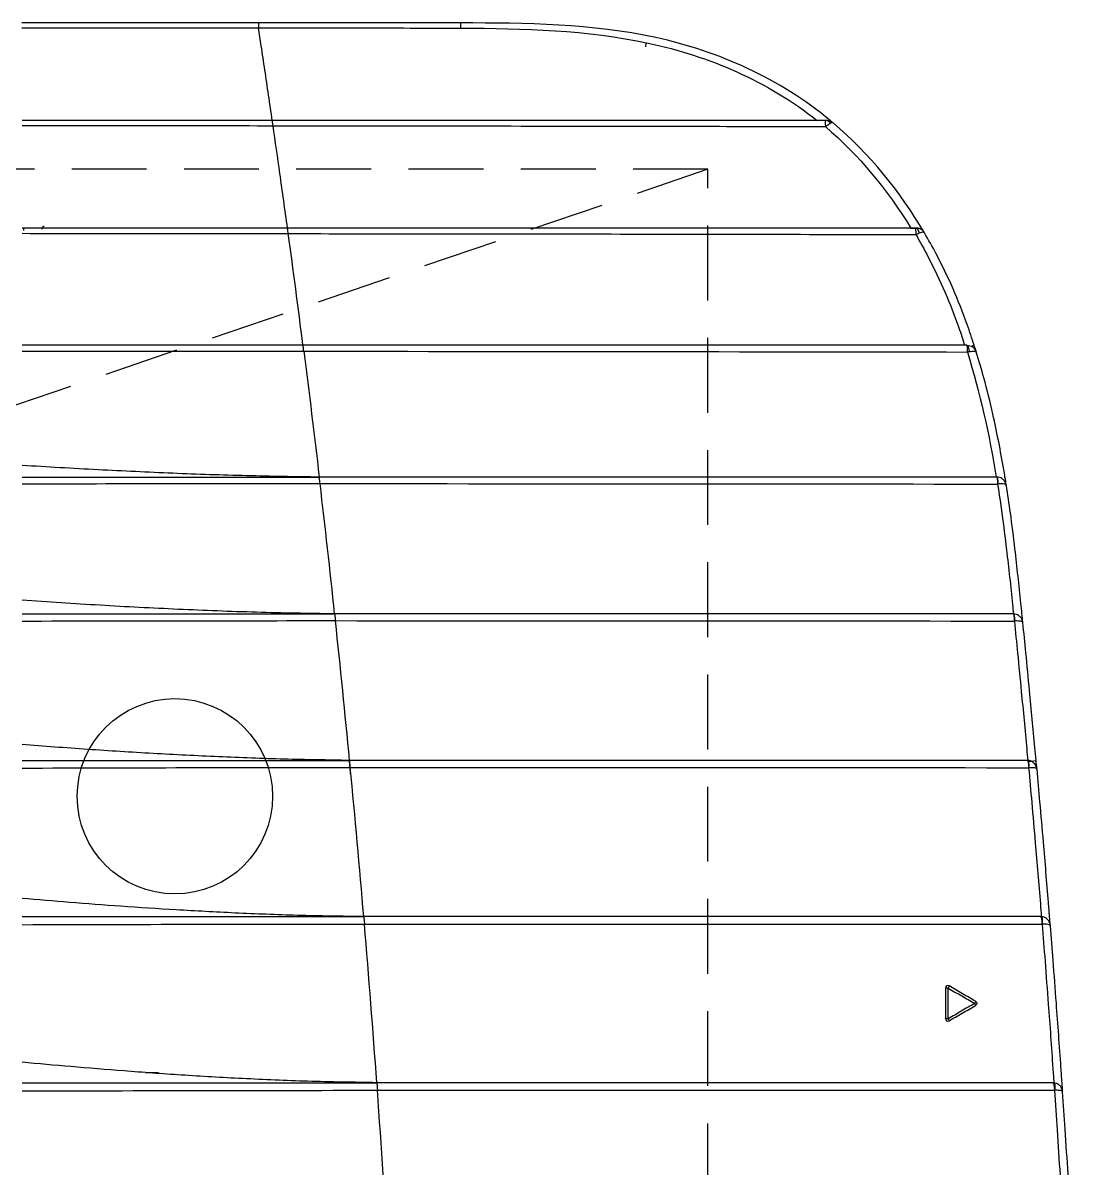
# Model space of a CAD drawing. Header units: inches. Extents: x 4000 to 56200, y 2703 to 36422.
# Drawn here: x 42906.8 to 43012, y 17929.4 to 18044.2 of the extents above; entities that cross this region are included whole.
import ezdxf

# ---------------------------------------------------------------- set-up
doc = ezdxf.new("R2010")
doc.units = ezdxf.units.IN
doc.header["$LTSCALE"] = 30
doc.header["$MEASUREMENT"] = 0
doc.linetypes.add('HIDDEN', pattern=[0.375, 0.25, -0.125])
doc.layers.add('06-LIGHT', color=4, linetype='Continuous')

# ---------------------------------------------------------------- blocks, each defined once
blk = doc.blocks.new('1370')
at = {"color": 8}
for p, q in [((17169.17, 18042.11), (17169.16, 18041.79)), ((17131.73, 18023.61), (17131.72, 18023.61)), ((17196.26, 18023.61), (17196.26, 18023.61)), ((17124.89, 18011.86), (17124.88, 18011.86)), ((17207.4, 17970.24), (17207.4, 17970.24)), ((17208.74, 17954.58), (17208.74, 17954.58))]:
    blk.add_line(p, q, dxfattribs=at)
at = {"color": 1, "linetype": 'HIDDEN'}
blk.add_line((17175.4, 18029.5), (15882.63, 17588.85), dxfattribs=at)
blk.add_lwpolyline([(17175.4, 17588.85), (17175.4, 18029.5), (15882.63, 18029.5), (15882.63, 17588.85)], close=True, dxfattribs=at)
at = {"color": 8, "ltscale": 5}
blk.add_circle((17121.98, 17966.64), 9.79, dxfattribs=at)
at = {"color": 8}
for centre, start, end in [((17199.44, 17947.42), 60, 180), ((17199.44, 17944.35), 180, 300)]:
    blk.add_arc(centre, 0.245, start, end, dxfattribs=at)
at = {"color": 8, "extrusion": (0, 0, -1)}
blk.add_arc((-17202.1, 17945.88), 0.245, 120, 240, dxfattribs=at)
at = {"color": 8, "extrusion": (-1.34547e-29, 5.49329e-14, -1)}
for centre, major_axis, ratio, start_param, end_param in [((17187.14, 18033.6), (0, 0.783), 0.036559, 0, 1.335493), ((17106.86, 18023.56), (0, 0.588), 0.028131, 4.389048, 4.795946), ((17205.99, 17984.15), (0, 0.783), 0.139682, 0, 1.489865)]:
    blk.add_ellipse(centre, major_axis=major_axis, ratio=ratio, start_param=start_param, end_param=end_param, dxfattribs=at)
at = {"color": 8, "extrusion": (0, 0, -1)}
for centre, major_axis, ratio, start_param, end_param in [((17187.31, 18033.6), (0, -0.783), 0.561889, 3.141593, 4.019869), ((17106.87, 18023.56), (0.004, 0.588), 0.025903, 4.388882, 4.795863), ((17108.87, 18023.74), (-0.183, -0.23), 0.183787, 0, 1.840109), ((17196.18, 18022.83), (0, 0.783), 0.065781, 0, 1.396113), ((17196.26, 18022.83), (0, -0.783), 0.414276, 3.141593, 4.358439), ((17201.32, 18011.08), (0, 0.783), 0.09375, 0, 1.435998), ((17201.36, 18011.08), (0, 0.783), 0.265872, 0, 1.386436), ((17204.34, 17997.86), (0, 0.783), 0.119511, 0, 1.46681), ((17204.34, 17997.86), (0, -0.783), 0.145746, 3.141593, 4.60462), ((17206, 17984.15), (-0.032, -0.783), 0.136296, 3.141375, 4.62578), ((17207.4, 17969.46), (0, 0.783), 0.154906, 0, 1.508803), ((17207.42, 17969.46), (-0.051, -0.782), 0.150698, 3.141251, 4.640541), ((17208.74, 17953.79), (0, 0.783), 0.165536, 0, 1.525516), ((17208.76, 17953.79), (-0.066, -0.781), 0.161273, 3.141146, 4.653318), ((17199.44, 17947.42), (-0.122, -0.212), 0.132331, 3.141593, 4.640625), ((17199.44, 17947.42), (0.245, 0), 0.003943, 1.420068, 3.141593), ((17202.1, 17945.88), (-0.122, -0.212), 0.142468, 3.141593, 4.649076), ((17202.1, 17945.88), (0.122, -0.212), 0.126416, 4.804016, 6.283185), ((17199.44, 17944.35), (-0.245, 0), 0.028867, 4.561673, 6.283185), ((17199.44, 17944.35), (0.122, -0.212), 0.116341, 4.812344, 6.283185), ((17209.98, 17937.15), (0, 0.783), 0.172581, 0, 1.539295), ((17210, 17937.14), (-0.08, -0.779), 0.16865, 3.141053, 4.663501)]:
    blk.add_ellipse(centre, major_axis=major_axis, ratio=ratio, start_param=start_param, end_param=end_param, dxfattribs=at)
at = {"color": 8}
for points, degree in [([(17130.36, 18044.17), (17122.46, 18044.17), (17114.56, 18044.17), (17106.65, 18044.17)], 3), ([(17130.36, 18044.17), (17130.36, 18044.17), (17130.36, 18043.97), (17130.36, 18043.67)], 3), ([(17150.6, 18044.17), (17150.61, 18044.17), (17150.61, 18043.96), (17150.61, 18043.65)], 3), ([(17131.75, 18034.38), (17123.38, 18034.38), (17115.02, 18034.38), (17106.66, 18034.38)], 3), ([(17131.75, 18034.38), (17131.74, 18034.38)], 1), ([(17187.17, 18033.78), (17190.54, 18030.9), (17193.39, 18027.41), (17195.75, 18023.61)], 3), ([(17197.09, 18023.13), (17194.66, 18027.28), (17191.59, 18031.07), (17187.94, 18034.15)], 3), ([(17133.27, 18023.61), (17124.4, 18023.61), (17115.53, 18023.61), (17106.66, 18023.61)], 3), ([(17106.84, 18023.38), (17106.85, 18023.38), (17106.85, 18023.38), (17106.86, 18023.38)], 3), ([(17133.27, 18023.61), (17133.27, 18023.61)], 1), ([(17134.82, 18011.86), (17134.34, 18015.65), (17133.85, 18019.4), (17133.35, 18023.05)], 3), ([(17196.23, 18022.96), (17196.34, 18023.01), (17196.46, 18023.06), (17196.56, 18023.1)], 3), ([(17134.82, 18011.86), (17125.44, 18011.86), (17116.05, 18011.86), (17106.66, 18011.86)], 3), ([(17134.82, 18011.86), (17134.82, 18011.86)], 1), ([(17201.32, 18011.86), (17179.19, 18011.86), (17157.02, 18011.86), (17134.82, 18011.86)], 3), ([(17201.36, 18011.86), (17201.35, 18011.86), (17201.34, 18011.86), (17201.32, 18011.86)], 3), ([(17202.07, 18011.86), (17202.07, 18011.85), (17201.98, 18011.81), (17201.81, 18011.75)], 3), ([(17106.66, 18011.25), (17116.08, 18011.26), (17125.49, 18011.26), (17134.91, 18011.26)], 3), ([(17134.91, 18011.26), (17135.43, 18007.12), (17135.95, 18002.89), (17136.45, 17998.64)], 3), ([(17134.91, 18011.26), (17157.1, 18011.24), (17179.27, 18011.22), (17201.4, 18011.18)], 3), ([(17201.4, 18011.18), (17201.45, 18011.2), (17201.51, 18011.21), (17201.56, 18011.22)], 3), ([(17201.4, 18011.18), (17202.68, 18007.1), (17203.6, 18002.88), (17204.29, 17998.64)], 3), ([(17106.66, 17998.64), (17114.55, 17998.64), (17122.44, 17998.64), (17130.32, 17998.64)], 3), ([(17106.66, 17997.97), (17116.62, 17997.99), (17126.58, 17998), (17136.53, 17997.99)], 3), ([(17130.32, 17998.64), (17131.25, 17998.64), (17132.17, 17998.64), (17133.1, 17998.64)], 3), ([(17133.1, 17998.64), (17134.22, 17998.64), (17135.33, 17998.64), (17136.45, 17998.64)], 3), ([(17136.45, 17998.64), (17136.45, 17998.64)], 1), ([(17204.34, 17998.64), (17181.77, 17998.64), (17159.13, 17998.64), (17136.45, 17998.64)], 3), ([(17137.99, 17984.93), (17137.53, 17989.31), (17137.04, 17993.69), (17136.53, 17997.99)], 3), ([(17136.53, 17997.99), (17159.21, 17997.98), (17181.86, 17997.97), (17204.43, 17997.94)], 3), ([(17204.34, 17998.64), (17204.34, 17998.64), (17204.34, 17998.64), (17204.34, 17998.64)], 3), ([(17205.3, 17997.81), (17205.26, 17998.09), (17205.22, 17998.36), (17205.17, 17998.64)], 3), ([(17204.43, 17997.94), (17204.44, 17997.94), (17204.45, 17997.94), (17204.46, 17997.94)], 3), ([(17106.66, 17984.93), (17112.22, 17984.93), (17117.78, 17984.93), (17123.33, 17984.93)], 3), ([(17106.66, 17984.21), (17117.14, 17984.24), (17127.61, 17984.25), (17138.07, 17984.25)], 3), ([(17123.33, 17984.93), (17124.41, 17984.93), (17125.48, 17984.93), (17126.56, 17984.93)], 3), ([(17126.56, 17984.93), (17130.37, 17984.93), (17134.18, 17984.93), (17137.99, 17984.93)], 3), ([(17137.99, 17984.93), (17137.99, 17984.93)], 1), ([(17205.99, 17984.93), (17183.41, 17984.93), (17160.72, 17984.93), (17137.99, 17984.93)], 3), ([(17139.49, 17970.24), (17139.04, 17974.92), (17138.57, 17979.61), (17138.07, 17984.25)], 3), ([(17138.07, 17984.25), (17160.81, 17984.24), (17183.51, 17984.23), (17206.1, 17984.21)], 3), ([(17206.03, 17984.93), (17206.02, 17984.93), (17206, 17984.93), (17205.99, 17984.93)], 3), ([(17206.1, 17984.21), (17206.1, 17984.21), (17206.1, 17984.21), (17206.11, 17984.21)], 3), ([(17106.66, 17970.24), (17112.66, 17970.24), (17118.65, 17970.24), (17124.64, 17970.24)], 3), ([(17106.66, 17969.47), (17117.64, 17969.51), (17128.61, 17969.53), (17139.56, 17969.53)], 3), ([(17124.64, 17970.24), (17125.18, 17970.24), (17125.71, 17970.24), (17126.24, 17970.24)], 3), ([(17126.24, 17970.24), (17130.27, 17970.24), (17134.29, 17970.24), (17138.31, 17970.24)], 3), ([(17138.31, 17970.24), (17138.7, 17970.24), (17139.1, 17970.24), (17139.49, 17970.24)], 3), ([(17139.61, 17968.79), (17139.57, 17969.28), (17139.52, 17969.76), (17139.48, 17970.24)], 3), ([(17139.49, 17970.24), (17139.49, 17970.24)], 1), ([(17207.4, 17970.24), (17184.88, 17970.24), (17162.21, 17970.24), (17139.49, 17970.24)], 3), ([(17140.91, 17954.58), (17140.49, 17959.55), (17140.04, 17964.56), (17139.56, 17969.53)], 3), ([(17139.56, 17969.53), (17162.3, 17969.52), (17184.99, 17969.52), (17207.53, 17969.51)], 3), ([(17207.47, 17970.24), (17207.45, 17970.24), (17207.42, 17970.24), (17207.4, 17970.24)], 3), ([(17208.29, 17970.24), (17208.3, 17970.21), (17207.93, 17970.14), (17207.47, 17970.09)], 3), ([(17207.53, 17969.51), (17207.53, 17969.51), (17207.53, 17969.51), (17207.54, 17969.51)], 3), ([(17208.36, 17969.44), (17208.34, 17969.71), (17208.32, 17969.97), (17208.29, 17970.24)], 3), ([(17106.66, 17954.58), (17114.6, 17954.58), (17122.53, 17954.58), (17130.46, 17954.58)], 3), ([(17130.46, 17954.58), (17133.94, 17954.58), (17137.43, 17954.58), (17140.91, 17954.58)], 3), ([(17140.91, 17954.58), (17140.91, 17954.58)], 1), ([(17208.83, 17954.57), (17208.8, 17954.57), (17208.77, 17954.58), (17208.74, 17954.58)], 3), ([(17209.71, 17953.67), (17209.69, 17953.97), (17209.67, 17954.27), (17209.64, 17954.57)], 3), ([(17106.66, 17953.77), (17118.11, 17953.81), (17129.55, 17953.83), (17140.98, 17953.83)], 3), ([(17142.22, 17937.93), (17141.84, 17943.21), (17141.42, 17948.53), (17140.98, 17953.83)], 3), ([(17208.87, 17953.83), (17208.88, 17953.83), (17208.88, 17953.83), (17208.89, 17953.83)], 3), ([(17106.66, 17937.1), (17118.54, 17937.14), (17130.42, 17937.16), (17142.28, 17937.17)], 3), ([(17142.22, 17937.93), (17142.22, 17937.93)], 1), ([(17143.38, 17920.3), (17143.05, 17925.91), (17142.68, 17931.54), (17142.28, 17937.17)], 3), ([(17210.08, 17937.92), (17210.05, 17937.93), (17210.01, 17937.93), (17209.98, 17937.93)], 3), ([(17210.11, 17937.17), (17210.12, 17937.17), (17210.13, 17937.17), (17210.13, 17937.17)], 3), ([(17210.95, 17937.02), (17210.93, 17937.32), (17210.91, 17937.62), (17210.89, 17937.93)], 3)]:
    blk.add_open_spline(points, degree=degree, dxfattribs=at)
for points, knots in [([(17150.6, 18044.17), (17147.24, 18044.17), (17143.87, 18044.17), (17137.12, 18044.17), (17133.74, 18044.17), (17130.36, 18044.17)], [0, 0, 0, 0, 0.499048, 0.499048, 1, 1, 1, 1]), ([(17187.66, 18034.38), (17185.14, 18036.49), (17182.32, 18038.24), (17176.43, 18040.99), (17173.36, 18042.01), (17163.8, 18044.1), (17157.16, 18044.17), (17150.6, 18044.17)], [0, 0, 0, 0, 0.25, 0.25, 0.5, 0.5, 1, 1, 1, 1]), ([(17106.65, 18043.67), (17114.56, 18043.67), (17122.46, 18043.66), (17130.36, 18043.67), (17130.36, 18043.67), (17130.36, 18043.67)], [0, 0, 0, 0, 0.999998, 0.999998, 1, 1, 1, 1]), ([(17131.74, 18034.38), (17131.62, 18035.24), (17131.37, 18036.95), (17131, 18039.46), (17130.66, 18041.7), (17130.45, 18043.08), (17130.36, 18043.67)], [0, 0, 0, 0, 0.264848, 0.529697, 0.794545, 1, 1, 1, 1]), ([(17130.36, 18043.67), (17130.36, 18043.67), (17130.36, 18043.67), (17133.74, 18043.67), (17137.12, 18043.67), (17143.87, 18043.67), (17147.24, 18043.66), (17150.61, 18043.65)], [0, 0, 0, 0, 0.000003, 0.000003, 0.500936, 0.500936, 1, 1, 1, 1]), ([(17150.61, 18043.65), (17156.92, 18043.62), (17163.28, 18043.47), (17172.5, 18041.49), (17175.46, 18040.54), (17181.15, 18037.98), (17183.9, 18036.34), (17186.36, 18034.38)], [0, 0, 0, 0, 0.5, 0.5, 0.75, 0.75, 1, 1, 1, 1]), ([(17106.66, 18033.9), (17115.05, 18033.89), (17123.43, 18033.88), (17131.82, 18033.87), (17131.82, 18033.87), (17131.82, 18033.87)], [0, 0, 0, 0, 0.999998, 0.999998, 1, 1, 1, 1]), ([(17131.82, 18033.87), (17131.8, 18034.02), (17131.76, 18034.3), (17131.75, 18034.36), (17131.75, 18034.38)], [0, 0, 0, 0, 0.526922, 1, 1, 1, 1]), ([(17187.14, 18034.38), (17183.37, 18034.38), (17179.6, 18034.38), (17170.45, 18034.38), (17165.07, 18034.38), (17154.32, 18034.38), (17148.94, 18034.38), (17139.62, 18034.38), (17135.69, 18034.38), (17131.75, 18034.38)], [0, 0, 0, 0, 0.204297, 0.204297, 0.495492, 0.495492, 0.786688, 0.786688, 1, 1, 1, 1]), ([(17133.27, 18023.61), (17133.01, 18025.45), (17132.53, 18028.92), (17132.05, 18032.3), (17131.82, 18033.87)], [0, 0, 0, 0, 0.525932, 1, 1, 1, 1]), ([(17131.82, 18033.87), (17131.82, 18033.87), (17131.82, 18033.87), (17135.74, 18033.86), (17139.66, 18033.86), (17148.96, 18033.85), (17154.34, 18033.84), (17165.1, 18033.83), (17170.47, 18033.82), (17179.62, 18033.8), (17183.4, 18033.79), (17187.17, 18033.78)], [0, 0, 0, 0, 0.000001, 0.000001, 0.21248, 0.21248, 0.503983, 0.503983, 0.795486, 0.795486, 1, 1, 1, 1]), ([(17187.31, 18034.38), (17187.3, 18034.38), (17187.28, 18034.38), (17187.23, 18034.38), (17187.18, 18034.38), (17187.14, 18034.38)], [0, 0, 0, 0, 0.27435, 0.27435, 1, 1, 1, 1]), ([(17187.17, 18033.78), (17187.27, 18033.86), (17187.38, 18033.93), (17187.49, 18034), (17187.51, 18034.01), (17187.57, 18034.05), (17187.61, 18034.08), (17187.65, 18034.1)], [0, 0, 0, 0, 0.602639, 0.602639, 0.700862, 0.700862, 1, 1, 1, 1]), ([(17187.31, 18034.38), (17187.33, 18034.38), (17187.34, 18034.38), (17187.44, 18034.38), (17187.5, 18034.38), (17187.59, 18034.38), (17187.63, 18034.38), (17187.66, 18034.38), (17187.66, 18034.38), (17187.66, 18034.38)], [0, 0, 0, 0, 0.088851, 0.088851, 0.481031, 0.481031, 0.789211, 0.789211, 1, 1, 1, 1]), ([(17187.94, 18034.15), (17187.94, 18034.15), (17187.94, 18034.15), (17187.87, 18034.22), (17187.78, 18034.27), (17187.62, 18034.34), (17187.53, 18034.36), (17187.4, 18034.38), (17187.36, 18034.38), (17187.31, 18034.38)], [0, 0, 0, 0, 0.009114, 0.009114, 0.424228, 0.424228, 0.805411, 0.805411, 1, 1, 1, 1]), ([(17187.94, 18034.15), (17187.94, 18034.15), (17187.94, 18034.15), (17187.92, 18034.17), (17187.89, 18034.18), (17187.82, 18034.17), (17187.77, 18034.16), (17187.7, 18034.13), (17187.68, 18034.11), (17187.65, 18034.1)], [0, 0, 0, 0, 0.00913, 0.00913, 0.424234, 0.424234, 0.800681, 0.800681, 1, 1, 1, 1]), ([(17187.66, 18034.38), (17187.68, 18034.37), (17187.72, 18034.33), (17187.78, 18034.28), (17187.83, 18034.24), (17187.85, 18034.23), (17187.85, 18034.23)], [0, 0, 0, 0, 0.243292, 0.494316, 0.918081, 1, 1, 1, 1]), ([(17187.85, 18034.23), (17187.87, 18034.21), (17187.9, 18034.18), (17187.92, 18034.17), (17187.92, 18034.17), (17187.92, 18034.17)], [0, 0, 0, 0, 0.547604, 0.933704, 1, 1, 1, 1]), ([(17133.35, 18023.05), (17133.34, 18023.13), (17133.31, 18023.29), (17133.29, 18023.47), (17133.27, 18023.59), (17133.27, 18023.6), (17133.27, 18023.61)], [0, 0, 0, 0, 0.261877, 0.500466, 0.750988, 1, 1, 1, 1]), ([(17196.18, 18023.61), (17193.53, 18023.61), (17190.88, 18023.61), (17178.6, 18023.61), (17168.98, 18023.61), (17150.66, 18023.61), (17141.96, 18023.61), (17133.27, 18023.61)], [0, 0, 0, 0, 0.12646, 0.12646, 0.585568, 0.585568, 1, 1, 1, 1]), ([(17195.75, 18023.61), (17185.57, 18023.61), (17175.39, 18023.61), (17154.66, 18023.61), (17144.12, 18023.61), (17133.47, 18023.61), (17133.37, 18023.61), (17133.27, 18023.61)], [0, 0, 0, 0, 0.488967, 0.488967, 0.995055, 0.995055, 1, 1, 1, 1]), ([(17195.75, 18023.61), (17195.91, 18023.61), (17196.08, 18023.61), (17196.24, 18023.61), (17196.25, 18023.61), (17196.26, 18023.61)], [0, 0, 0, 0, 0.941032, 0.941032, 1, 1, 1, 1]), ([(17196.26, 18023.61), (17196.26, 18023.61), (17196.25, 18023.61), (17196.23, 18023.61), (17196.2, 18023.61), (17196.18, 18023.61)], [0, 0, 0, 0, 0.078683, 0.078683, 1, 1, 1, 1]), ([(17197.1, 18023.13), (17197.1, 18023.13), (17197.1, 18023.13), (17197.05, 18023.21), (17196.99, 18023.29), (17196.83, 18023.44), (17196.71, 18023.51), (17196.49, 18023.59), (17196.37, 18023.61), (17196.26, 18023.61)], [0, 0, 0, 0, 0.006203, 0.006203, 0.286153, 0.286153, 0.666961, 0.666961, 1, 1, 1, 1]), ([(17106.66, 18023.08), (17115.56, 18023.07), (17124.45, 18023.06), (17133.35, 18023.05), (17133.35, 18023.05), (17133.35, 18023.05)], [0, 0, 0, 0, 0.999998, 0.999998, 1, 1, 1, 1]), ([(17133.35, 18023.05), (17142.03, 18023.04), (17150.71, 18023.03), (17169.02, 18023.01), (17178.65, 18022.99), (17190.92, 18022.97), (17193.58, 18022.97), (17196.23, 18022.96)], [0, 0, 0, 0, 0.413984, 0.413984, 0.873443, 0.873443, 1, 1, 1, 1]), ([(17196.23, 18022.96), (17196.66, 18022.22), (17197.08, 18021.46), (17198.07, 18019.55), (17198.63, 18018.39), (17199.65, 18016.02), (17200.12, 18014.82), (17200.75, 18013.03), (17200.94, 18012.45), (17201.13, 18011.86)], [0, 0, 0, 0, 0.213946, 0.213946, 0.53186, 0.53186, 0.848701, 0.848701, 1, 1, 1, 1]), ([(17197.1, 18023.13), (17197.1, 18023.13), (17197.1, 18023.13), (17197.09, 18023.15), (17197.06, 18023.17), (17196.97, 18023.19), (17196.9, 18023.19), (17196.74, 18023.16), (17196.66, 18023.13), (17196.56, 18023.1)], [0, 0, 0, 0, 0.00621, 0.00621, 0.286125, 0.286125, 0.666926, 0.666926, 1, 1, 1, 1]), ([(17202.07, 18011.86), (17202.07, 18011.86), (17202.07, 18011.86), (17201.85, 18012.55), (17201.63, 18013.24), (17200.95, 18015.14), (17200.48, 18016.34), (17199.44, 18018.71), (17198.88, 18019.88), (17197.9, 18021.73), (17197.51, 18022.43), (17197.1, 18023.13)], [0, 0, 0, 0, 0.000005, 0.000005, 0.176011, 0.176011, 0.489497, 0.489497, 0.803985, 0.803985, 1, 1, 1, 1]), ([(17134.91, 18011.26), (17134.89, 18011.34), (17134.88, 18011.42), (17134.86, 18011.57), (17134.86, 18011.64), (17134.84, 18011.75), (17134.84, 18011.79), (17134.83, 18011.85), (17134.83, 18011.86), (17134.82, 18011.86)], [0, 0, 0, 0, 0.251918, 0.251918, 0.503947, 0.503947, 0.754391, 0.754391, 1, 1, 1, 1]), ([(17201.36, 18011.86), (17201.46, 18011.86), (17201.56, 18011.84), (17201.75, 18011.78), (17201.83, 18011.74), (17202.02, 18011.62), (17202.11, 18011.52), (17202.23, 18011.34), (17202.27, 18011.26), (17202.29, 18011.18), (17202.29, 18011.18), (17202.29, 18011.17)], [0, 0, 0, 0, 0.244299, 0.244299, 0.466785, 0.466785, 0.784954, 0.784954, 0.994912, 0.994912, 1, 1, 1, 1]), ([(17202.29, 18011.17), (17202.25, 18011.3), (17202.21, 18011.43), (17202.13, 18011.66), (17202.1, 18011.76), (17202.07, 18011.86), (17202.07, 18011.86), (17202.07, 18011.86)], [0, 0, 0, 0, 0.553326, 0.553326, 0.999919, 0.999919, 1, 1, 1, 1]), ([(17201.56, 18011.22), (17201.66, 18011.24), (17201.75, 18011.26), (17201.91, 18011.27), (17201.98, 18011.28), (17202.13, 18011.27), (17202.19, 18011.26), (17202.27, 18011.22), (17202.29, 18011.2), (17202.29, 18011.17), (17202.29, 18011.17), (17202.29, 18011.17)], [0, 0, 0, 0, 0.244338, 0.244338, 0.46683, 0.46683, 0.78498, 0.78498, 0.994908, 0.994908, 1, 1, 1, 1]), ([(17205.17, 17998.64), (17205.17, 17998.64), (17205.17, 17998.64), (17205.13, 17998.9), (17205.09, 17999.15), (17204.73, 18001.26), (17204.37, 18003.11), (17203.68, 18006.17), (17203.38, 18007.39), (17202.81, 18009.46), (17202.56, 18010.32), (17202.29, 18011.17)], [0, 0, 0, 0, 0.000005, 0.000005, 0.060466, 0.060466, 0.498822, 0.498822, 0.791344, 0.791344, 1, 1, 1, 1]), ([(17136.45, 17998.64), (17134.02, 17998.68), (17129.14, 17998.75), (17121.74, 17999.01), (17114.24, 17999.36), (17109.2, 17999.66), (17106.66, 17999.81)], [0, 0, 0, 0, 0.244293, 0.492387, 0.744298, 1, 1, 1, 1]), ([(17136.53, 17997.99), (17136.52, 17998.09), (17136.5, 17998.26), (17136.47, 17998.47), (17136.46, 17998.61), (17136.45, 17998.63), (17136.45, 17998.64)], [0, 0, 0, 0, 0.259243, 0.49995, 0.747682, 1, 1, 1, 1]), ([(17205.31, 17997.81), (17205.31, 17997.81), (17205.31, 17997.82), (17205.3, 17997.84), (17205.3, 17997.86), (17205.28, 17997.94), (17205.26, 17998), (17205.21, 17998.13), (17205.17, 17998.19), (17205.05, 17998.35), (17204.96, 17998.43), (17204.79, 17998.54), (17204.7, 17998.57), (17204.53, 17998.63), (17204.44, 17998.64), (17204.34, 17998.64)], [0, 0, 0, 0, 0.00456, 0.00456, 0.045326, 0.045326, 0.183125, 0.183125, 0.351772, 0.351772, 0.609152, 0.609152, 0.796616, 0.796616, 1, 1, 1, 1]), ([(17204.43, 17997.94), (17204.58, 17996.96), (17204.73, 17995.98), (17205.03, 17993.78), (17205.18, 17992.57), (17205.54, 17989.52), (17205.74, 17987.69), (17205.95, 17985.55), (17205.98, 17985.24), (17206.01, 17984.93), (17206.01, 17984.93), (17206.01, 17984.93)], [0, 0, 0, 0, 0.227114, 0.227114, 0.507581, 0.507581, 0.928515, 0.928515, 0.999968, 0.999968, 1, 1, 1, 1]), ([(17205.31, 17997.81), (17205.31, 17997.81), (17205.31, 17997.81), (17205.31, 17997.82), (17205.31, 17997.82), (17205.3, 17997.84), (17205.29, 17997.86), (17205.24, 17997.89), (17205.21, 17997.91), (17205.12, 17997.94), (17205.04, 17997.95), (17204.88, 17997.96), (17204.8, 17997.96), (17204.64, 17997.96), (17204.55, 17997.95), (17204.46, 17997.94)], [0, 0, 0, 0, 0.004561, 0.004561, 0.045321, 0.045321, 0.183106, 0.183106, 0.351747, 0.351747, 0.609125, 0.609125, 0.796595, 0.796595, 1, 1, 1, 1]), ([(17206.95, 17984.1), (17206.92, 17984.38), (17206.9, 17984.65), (17206.83, 17985.29), (17206.8, 17985.65), (17206.58, 17987.81), (17206.38, 17989.63), (17206.03, 17992.65), (17205.88, 17993.86), (17205.58, 17995.98), (17205.45, 17996.9), (17205.31, 17997.81)], [0, 0, 0, 0, 0.060502, 0.060502, 0.138457, 0.138457, 0.534383, 0.534383, 0.798681, 0.798681, 1, 1, 1, 1]), ([(17137.99, 17984.93), (17135.38, 17984.97), (17130.16, 17985.06), (17122.33, 17985.37), (17114.49, 17985.77), (17109.27, 17986.12), (17106.66, 17986.3)], [0, 0, 0, 0, 0.249988, 0.499982, 0.750002, 1, 1, 1, 1]), ([(17137.99, 17984.93), (17137.99, 17984.93), (17137.98, 17984.91), (17138.02, 17984.75), (17138.05, 17984.49), (17138.06, 17984.33), (17138.07, 17984.25)], [0, 0, 0, 0, 0.179045, 0.569787, 0.77214, 1, 1, 1, 1]), ([(17206.96, 17984.05), (17206.96, 17984.05), (17206.96, 17984.05), (17206.96, 17984.08), (17206.96, 17984.11), (17206.94, 17984.19), (17206.92, 17984.25), (17206.87, 17984.38), (17206.83, 17984.45), (17206.72, 17984.62), (17206.63, 17984.7), (17206.47, 17984.81), (17206.39, 17984.85), (17206.22, 17984.91), (17206.12, 17984.93), (17206.03, 17984.93)], [0, 0, 0, 0, 0.004516, 0.004516, 0.060277, 0.060277, 0.189772, 0.189772, 0.363924, 0.363924, 0.616606, 0.616606, 0.800469, 0.800469, 1, 1, 1, 1]), ([(17206.96, 17984.05), (17206.96, 17984.05), (17206.96, 17984.05), (17206.96, 17984.06), (17206.96, 17984.07), (17206.95, 17984.09), (17206.94, 17984.1), (17206.9, 17984.13), (17206.87, 17984.15), (17206.77, 17984.18), (17206.69, 17984.2), (17206.53, 17984.21), (17206.45, 17984.22), (17206.29, 17984.22), (17206.2, 17984.22), (17206.11, 17984.21)], [0, 0, 0, 0, 0.004516, 0.004516, 0.060274, 0.060274, 0.189768, 0.189768, 0.363921, 0.363921, 0.61661, 0.61661, 0.800474, 0.800474, 1, 1, 1, 1]), ([(17206.11, 17984.21), (17206.22, 17983.14), (17206.32, 17982.06), (17206.56, 17979.71), (17206.68, 17978.43), (17206.99, 17975.22), (17207.17, 17973.3), (17207.38, 17971), (17207.42, 17970.62), (17207.45, 17970.24), (17207.45, 17970.24), (17207.45, 17970.24)], [0, 0, 0, 0, 0.231179, 0.231179, 0.505815, 0.505815, 0.918087, 0.918087, 0.999996, 0.999996, 1, 1, 1, 1]), ([(17208.29, 17970.24), (17208.29, 17970.24), (17208.29, 17970.24), (17208.25, 17970.67), (17208.21, 17971.1), (17208, 17973.43), (17207.82, 17975.33), (17207.51, 17978.5), (17207.39, 17979.77), (17207.17, 17982.04), (17207.06, 17983.05), (17206.96, 17984.05)], [0, 0, 0, 0, 0.000004, 0.000004, 0.093122, 0.093122, 0.506225, 0.506225, 0.781415, 0.781415, 1, 1, 1, 1]), ([(17139.49, 17970.24), (17137.3, 17970.28), (17132.93, 17970.34), (17126.36, 17970.59), (17119.79, 17970.92), (17113.22, 17971.33), (17108.85, 17971.66), (17106.66, 17971.82)], [0, 0, 0, 0, 0.199981, 0.399984, 0.599994, 0.800004, 1, 1, 1, 1]), ([(17139.56, 17969.53), (17139.55, 17969.66), (17139.53, 17969.91), (17139.5, 17970.19), (17139.49, 17970.22), (17139.49, 17970.24)], [0, 0, 0, 0, 0.336965, 0.669945, 1, 1, 1, 1]), ([(17207.4, 17970.24), (17196.29, 17970.24), (17173.69, 17970.24), (17151, 17970.24), (17139.49, 17970.24)], [0, 0, 0, 0, 0.493391, 1, 1, 1, 1]), ([(17208.38, 17969.35), (17208.38, 17969.35), (17208.38, 17969.36), (17208.38, 17969.38), (17208.37, 17969.4), (17208.36, 17969.48), (17208.34, 17969.54), (17208.3, 17969.67), (17208.26, 17969.74), (17208.15, 17969.91), (17208.07, 17969.99), (17207.9, 17970.11), (17207.82, 17970.15), (17207.65, 17970.22), (17207.56, 17970.24), (17207.47, 17970.24)], [0, 0, 0, 0, 0.004555, 0.004555, 0.044275, 0.044275, 0.184893, 0.184893, 0.355049, 0.355049, 0.61302, 0.61302, 0.79821, 0.79821, 1, 1, 1, 1]), ([(17207.54, 17969.51), (17207.64, 17968.35), (17207.75, 17967.19), (17207.97, 17964.68), (17208.09, 17963.32), (17208.38, 17959.93), (17208.55, 17957.89), (17208.75, 17955.43), (17208.78, 17955), (17208.81, 17954.58), (17208.81, 17954.58), (17208.81, 17954.58)], [0, 0, 0, 0, 0.232545, 0.232545, 0.504897, 0.504897, 0.913704, 0.913704, 0.999996, 0.999996, 1, 1, 1, 1]), ([(17208.38, 17969.35), (17208.38, 17969.35), (17208.38, 17969.35), (17208.38, 17969.36), (17208.38, 17969.36), (17208.37, 17969.38), (17208.36, 17969.4), (17208.32, 17969.43), (17208.29, 17969.44), (17208.19, 17969.47), (17208.11, 17969.49), (17207.96, 17969.51), (17207.88, 17969.51), (17207.72, 17969.51), (17207.63, 17969.51), (17207.54, 17969.51)], [0, 0, 0, 0, 0.004554, 0.004554, 0.044272, 0.044272, 0.184889, 0.184889, 0.355045, 0.355045, 0.613023, 0.613023, 0.798214, 0.798214, 1, 1, 1, 1]), ([(17209.64, 17954.58), (17209.64, 17954.58), (17209.64, 17954.58), (17209.6, 17955.05), (17209.57, 17955.53), (17209.36, 17958.02), (17209.2, 17960.04), (17208.91, 17963.4), (17208.79, 17964.75), (17208.57, 17967.18), (17208.48, 17968.27), (17208.38, 17969.35)], [0, 0, 0, 0, 0.000004, 0.000004, 0.096735, 0.096735, 0.506429, 0.506429, 0.779373, 0.779373, 1, 1, 1, 1]), ([(17140.91, 17954.58), (17138.7, 17954.61), (17134.39, 17954.68), (17128.12, 17954.92), (17122.22, 17955.24), (17116.7, 17955.6), (17111.55, 17955.99), (17108.25, 17956.26), (17106.66, 17956.4)], [0, 0, 0, 0, 0.194008, 0.377097, 0.549248, 0.710453, 0.860707, 1, 1, 1, 1]), ([(17140.91, 17954.58), (17140.91, 17954.56), (17140.91, 17954.53), (17140.94, 17954.25), (17140.97, 17953.97), (17140.98, 17953.83)], [0, 0, 0, 0, 0.302913, 0.635892, 1, 1, 1, 1]), ([(17208.74, 17954.58), (17204.03, 17954.58), (17199.31, 17954.58), (17188.16, 17954.58), (17181.72, 17954.58), (17169.48, 17954.58), (17163.67, 17954.58), (17152.22, 17954.58), (17146.57, 17954.58), (17140.91, 17954.58)], [0, 0, 0, 0, 0.20974, 0.20974, 0.494552, 0.494552, 0.750903, 0.750903, 1, 1, 1, 1]), ([(17208.74, 17954.58), (17197.66, 17954.58), (17175.08, 17954.58), (17152.41, 17954.58), (17140.91, 17954.58)], [0, 0, 0, 0, 0.493298, 1, 1, 1, 1]), ([(17209.72, 17953.67), (17209.72, 17953.68), (17209.72, 17953.68), (17209.71, 17953.76), (17209.69, 17953.84), (17209.64, 17953.99), (17209.61, 17954.06), (17209.5, 17954.22), (17209.42, 17954.31), (17209.26, 17954.44), (17209.18, 17954.48), (17209.01, 17954.54), (17208.92, 17954.56), (17208.83, 17954.57)], [0, 0, 0, 0, 0.004579, 0.004579, 0.181841, 0.181841, 0.349149, 0.349149, 0.610898, 0.610898, 0.796793, 0.796793, 1, 1, 1, 1]), ([(17140.98, 17953.83), (17146.64, 17953.83), (17152.29, 17953.83), (17163.76, 17953.83), (17169.57, 17953.83), (17181.82, 17953.83), (17188.26, 17953.83), (17199.43, 17953.83), (17204.15, 17953.83), (17208.87, 17953.83)], [0, 0, 0, 0, 0.249054, 0.249054, 0.505367, 0.505367, 0.790188, 0.790188, 1, 1, 1, 1]), ([(17208.89, 17953.83), (17208.99, 17952.59), (17209.09, 17951.35), (17209.29, 17948.67), (17209.4, 17947.24), (17209.67, 17943.66), (17209.82, 17941.51), (17210, 17938.88), (17210.04, 17938.41), (17210.07, 17937.93), (17210.07, 17937.93), (17210.07, 17937.93)], [0, 0, 0, 0, 0.233824, 0.233824, 0.504066, 0.504066, 0.909668, 0.909668, 0.999996, 0.999996, 1, 1, 1, 1]), ([(17209.72, 17953.67), (17209.72, 17953.67), (17209.72, 17953.68), (17209.72, 17953.69), (17209.71, 17953.71), (17209.66, 17953.74), (17209.64, 17953.76), (17209.54, 17953.79), (17209.46, 17953.8), (17209.31, 17953.82), (17209.24, 17953.83), (17209.07, 17953.83), (17208.98, 17953.83), (17208.89, 17953.83)], [0, 0, 0, 0, 0.004579, 0.004579, 0.181838, 0.181838, 0.349144, 0.349144, 0.6109, 0.6109, 0.796796, 0.796796, 1, 1, 1, 1]), ([(17210.89, 17937.93), (17210.89, 17937.93), (17210.89, 17937.93), (17210.85, 17938.45), (17210.82, 17938.97), (17210.63, 17941.63), (17210.48, 17943.76), (17210.21, 17947.32), (17210.11, 17948.74), (17209.9, 17951.34), (17209.81, 17952.51), (17209.72, 17953.67)], [0, 0, 0, 0, 0.000004, 0.000004, 0.099857, 0.099857, 0.50649, 0.50649, 0.77742, 0.77742, 1, 1, 1, 1]), ([(17202.22, 17946.09), (17201.79, 17946.34), (17201.36, 17946.59), (17200.47, 17947.1), (17200.02, 17947.37), (17199.56, 17947.63)], [0, 0, 0, 0, 0.488204, 0.488204, 1, 1, 1, 1]), ([(17199.2, 17947.42), (17199.2, 17946.9), (17199.2, 17946.39), (17199.2, 17945.37), (17199.2, 17944.86), (17199.2, 17944.35)], [0, 0, 0, 0, 0.501159, 0.501159, 1, 1, 1, 1]), ([(17199.48, 17944.34), (17199.48, 17944.85), (17199.48, 17945.36), (17199.48, 17946.39), (17199.48, 17946.9), (17199.48, 17947.41)], [0, 0, 0, 0, 0.498841, 0.498841, 1, 1, 1, 1]), ([(17199.48, 17947.41), (17199.93, 17947.15), (17200.39, 17946.89), (17201.27, 17946.38), (17201.7, 17946.13), (17202.14, 17945.88)], [0, 0, 0, 0, 0.511793, 0.511793, 1, 1, 1, 1]), ([(17202.14, 17945.88), (17201.69, 17945.62), (17201.24, 17945.36), (17200.35, 17944.84), (17199.91, 17944.59), (17199.48, 17944.34)], [0, 0, 0, 0, 0.508649, 0.508649, 1, 1, 1, 1]), ([(17199.56, 17944.13), (17200, 17944.39), (17200.43, 17944.64), (17201.32, 17945.15), (17201.77, 17945.41), (17202.22, 17945.67)], [0, 0, 0, 0, 0.491351, 0.491351, 1, 1, 1, 1]), ([(17142.22, 17937.93), (17139.91, 17937.97), (17135.42, 17938.04), (17128.88, 17938.32), (17122.75, 17938.67), (17117.02, 17939.09), (17111.7, 17939.52), (17108.3, 17939.83), (17106.66, 17939.98)], [0, 0, 0, 0, 0.195017, 0.378715, 0.551069, 0.712073, 0.86172, 1, 1, 1, 1]), ([(17120.31, 17938.91), (17120.31, 17938.91), (17120.28, 17938.91), (17120.19, 17938.91), (17120.12, 17938.91), (17119.94, 17938.91), (17119.83, 17938.91), (17119.59, 17938.91), (17119.46, 17938.91), (17119.22, 17938.91), (17119.13, 17938.91), (17119.03, 17938.91)], [0, 0, 0, 0, 0.213358, 0.213358, 0.42668, 0.42668, 0.640562, 0.640562, 0.855661, 0.855661, 1, 1, 1, 1]), ([(17106.66, 17937.93), (17107.07, 17937.93), (17118.94, 17937.93), (17130.79, 17937.93), (17142.22, 17937.93)], [0, 0, 0, 0, 0.034541, 1, 1, 1, 1]), ([(17142.22, 17937.93), (17142.22, 17937.91), (17142.23, 17937.87), (17142.25, 17937.56), (17142.27, 17937.3), (17142.28, 17937.17)], [0, 0, 0, 0, 0.33666, 0.669714, 1, 1, 1, 1]), ([(17209.98, 17937.93), (17198.77, 17937.93), (17187.49, 17937.93), (17164.89, 17937.93), (17153.56, 17937.93), (17142.22, 17937.93)], [0, 0, 0, 0, 0.5, 0.5, 1, 1, 1, 1]), ([(17142.28, 17937.17), (17153.63, 17937.17), (17164.97, 17937.17), (17187.6, 17937.17), (17198.89, 17937.17), (17210.11, 17937.17)], [0, 0, 0, 0, 0.5, 0.5, 1, 1, 1, 1]), ([(17210.95, 17937.02), (17210.95, 17937.02), (17210.95, 17937.02), (17210.95, 17937.1), (17210.93, 17937.18), (17210.88, 17937.33), (17210.85, 17937.4), (17210.75, 17937.56), (17210.67, 17937.65), (17210.51, 17937.78), (17210.43, 17937.82), (17210.26, 17937.89), (17210.17, 17937.91), (17210.08, 17937.92)], [0, 0, 0, 0, 0.004597, 0.004597, 0.179597, 0.179597, 0.345088, 0.345088, 0.609538, 0.609538, 0.795853, 0.795853, 1, 1, 1, 1]), ([(17210.13, 17937.17), (17210.22, 17935.85), (17210.31, 17934.52), (17210.5, 17931.69), (17210.59, 17930.18), (17210.78, 17927.16), (17210.87, 17925.65), (17211.04, 17922.86), (17211.11, 17921.58), (17211.18, 17920.3)], [0, 0, 0, 0, 0.234873, 0.234873, 0.503118, 0.503118, 0.771519, 0.771519, 1, 1, 1, 1]), ([(17210.95, 17937.02), (17210.95, 17937.02), (17210.95, 17937.02), (17210.95, 17937.03), (17210.94, 17937.05), (17210.9, 17937.08), (17210.88, 17937.09), (17210.78, 17937.13), (17210.71, 17937.14), (17210.55, 17937.16), (17210.48, 17937.17), (17210.32, 17937.17), (17210.23, 17937.17), (17210.13, 17937.17)], [0, 0, 0, 0, 0.004597, 0.004597, 0.179593, 0.179593, 0.345083, 0.345083, 0.60954, 0.60954, 0.795855, 0.795855, 1, 1, 1, 1]), ([(17211.99, 17920.3), (17211.99, 17920.3), (17211.99, 17920.3), (17211.92, 17921.62), (17211.84, 17922.94), (17211.68, 17925.76), (17211.59, 17927.26), (17211.4, 17930.26), (17211.3, 17931.76), (17211.12, 17934.51), (17211.04, 17935.76), (17210.95, 17937.02)], [0, 0, 0, 0, 0.000004, 0.000004, 0.237138, 0.237138, 0.506455, 0.506455, 0.775615, 0.775615, 1, 1, 1, 1])]:
    blk.add_open_spline(points, degree=3, knots=knots, dxfattribs=at)

msp = doc.modelspace()

# ---------------------------------------------------------------- block references
at = {"layer": '06-LIGHT'}
msp.add_blockref('1370', (25800, 0), dxfattribs=at)

doc.saveas('drawing.dxf')
